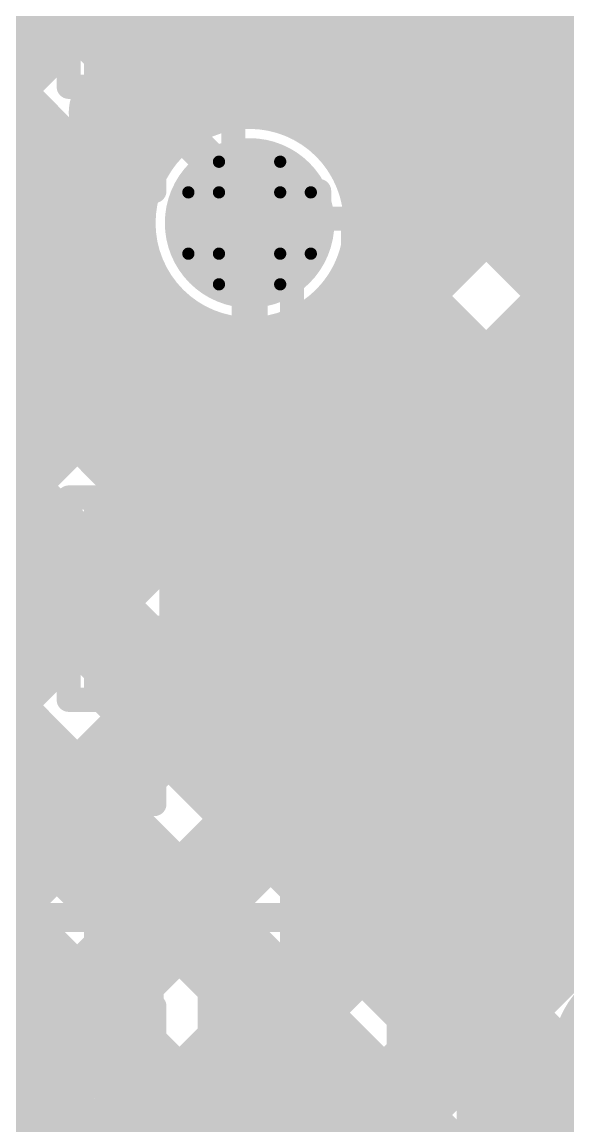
# Model space of a CAD drawing. Header units: millimetres. Extents: x 13 to 259, y -2 to 326.
# Drawn here: x 134.687 to 136.952, y 111.536 to 116.11 of the extents above; entities that cross this region are included whole.
import ezdxf

# ---------------------------------------------------------------- set-up
doc = ezdxf.new("R2010")
doc.units = ezdxf.units.MM
for name, color, linetype in [('BottomLayer', 5, 'Continuous'), ('BottomSolder', 6, 'Continuous'), ('ConnectLayer', 7, 'Continuous'), ('DrillDrawing', 1, 'Continuous'), ('Mechanical14', 56, 'Continuous'), ('Mechanical8', 56, 'Continuous'), ('MidLayer1', 16, 'Continuous'), ('MidLayer2', 76, 'Continuous'), ('MidLayer3', 90, 'Continuous'), ('MidLayer4', 156, 'Continuous'), ('MidLayer5', 130, 'Continuous'), ('MidLayer6', 216, 'Continuous'), ('MultiLayer', 9, 'Continuous'), ('TopLayer', 1, 'Continuous'), ('TopSolder', 216, 'Continuous')]:
    doc.layers.add(name, color=color, linetype=linetype)

# ---------------------------------------------------------------- blocks, each defined once
blk = doc.blocks.new('SAMTEC_ASP_127797_01_185')
at = {"layer": 'Mechanical14', "const_width": 0.1}
for points in [[(-13.6652, 0.6604), (-14.2748, 0.6604)], [(-13.6652, 0.5194), (-13.6652, 0.6604)], [(-12.3952, 0.6604), (-13.0048, 0.6604)], [(-13.0048, 0.5194), (-13.0048, 0.6604)], [(-12.3952, 0.5194), (-12.3952, 0.6604)], [(-11.1252, 0.6604), (-11.7348, 0.6604)], [(-11.7348, 0.5194), (-11.7348, 0.6604)], [(-11.1252, 0.5194), (-11.1252, 0.6604)], [(-9.8552, 0.6604), (-10.4648, 0.6604)], [(-10.4648, 0.5194), (-10.4648, 0.6604)], [(-9.8552, 0.5194), (-9.8552, 0.6604)], [(-13.5509, 0.5194), (-13.6652, 0.5194)], [(-13.5509, 0.1638), (-13.5509, 0.5194)], [(-13.0048, 0.5194), (-13.1191, 0.5194)], [(-13.1191, 0.1638), (-13.1191, 0.5194)], [(-12.2809, 0.5194), (-12.3952, 0.5194)], [(-12.2809, 0.1638), (-12.2809, 0.5194)], [(-11.7348, 0.5194), (-11.8491, 0.5194)], [(-11.8491, 0.1638), (-11.8491, 0.5194)], [(-11.0109, 0.5194), (-11.1252, 0.5194)], [(-11.0109, 0.1638), (-11.0109, 0.5194)], [(-10.4648, 0.5194), (-10.5791, 0.5194)], [(-10.5791, 0.1638), (-10.5791, 0.5194)], [(-9.7409, 0.5194), (-9.8552, 0.5194)], [(-9.7409, 0.1638), (-9.7409, 0.5194)], [(-9.1948, 0.5194), (-9.3091, 0.5194)], [(-9.3091, 0.1638), (-9.3091, 0.5194)], [(-13.5509, 0.4064), (-14.3891, 0.4064)], [(-12.2809, 0.4064), (-13.1191, 0.4064)], [(-11.0109, 0.4064), (-11.8491, 0.4064)], [(-9.7409, 0.4064), (-10.5791, 0.4064)], [(-8.4709, 0.4064), (-9.3091, 0.4064)], [(-13.1191, 0.1638), (-13.5509, 0.1638)], [(-11.8491, 0.1638), (-12.2809, 0.1638)], [(-10.5791, 0.1638), (-11.0109, 0.1638)], [(-9.3091, 0.1638), (-9.7409, 0.1638)], [(-13.1191, -0.1638), (-13.5509, -0.1638)], [(-13.5509, -0.5194), (-13.5509, -0.1638)], [(-13.1207, -0.5194), (-13.1207, -0.1638)], [(-11.8491, -0.1638), (-12.2809, -0.1638)], [(-12.2809, -0.5194), (-12.2809, -0.1638)], [(-11.8491, -0.5194), (-11.8491, -0.1638)], [(-10.5791, -0.1638), (-11.0109, -0.1638)], [(-11.0109, -0.5194), (-11.0109, -0.1638)], [(-10.5807, -0.5194), (-10.5807, -0.1638)], [(-9.3091, -0.1638), (-9.7409, -0.1638)], [(-9.7409, -0.5194), (-9.7409, -0.1638)], [(-9.3091, -0.5194), (-9.3091, -0.1638)], [(-13.5509, -0.4064), (-14.3891, -0.4064)], [(-12.2809, -0.4064), (-13.1191, -0.4064)], [(-11.0109, -0.4064), (-11.8491, -0.4064)], [(-9.7409, -0.4064), (-10.5791, -0.4064)], [(-8.4709, -0.4064), (-9.3091, -0.4064)], [(-13.5509, -0.5194), (-13.6652, -0.5194)], [(-13.6652, -0.6604), (-13.6652, -0.5194)], [(-13.0048, -0.5194), (-13.1191, -0.5194)], [(-13.0048, -0.6604), (-13.0048, -0.5194)], [(-12.2809, -0.5194), (-12.3952, -0.5194)], [(-12.3952, -0.6604), (-12.3952, -0.5194)], [(-11.7348, -0.5194), (-11.8491, -0.5194)], [(-11.7348, -0.6604), (-11.7348, -0.5194)], [(-11.0109, -0.5194), (-11.1252, -0.5194)], [(-11.1252, -0.6604), (-11.1252, -0.5194)], [(-10.4648, -0.5194), (-10.5791, -0.5194)], [(-10.4648, -0.6604), (-10.4648, -0.5194)], [(-9.7409, -0.5194), (-9.8552, -0.5194)], [(-9.8552, -0.6604), (-9.8552, -0.5194)], [(-9.1948, -0.5194), (-9.3091, -0.5194)], [(-13.6652, -0.6604), (-14.2748, -0.6604)], [(-12.3952, -0.6604), (-13.0048, -0.6604)], [(-11.1252, -0.6604), (-11.7348, -0.6604)], [(-9.8552, -0.6604), (-10.4648, -0.6604)]]:
    blk.add_lwpolyline(points, dxfattribs=at)
at = {"layer": 'Mechanical14', "const_width": 0.05}
for points in [[(-13.6902, 0.6604, 1), (-13.6402, 0.6604, 1)], [(-13.6902, 0.6604, 1), (-13.6402, 0.6604, 1)], [(-13.0298, 0.6604, 1), (-12.9798, 0.6604, 1)], [(-13.0298, 0.6604, 1), (-12.9798, 0.6604, 1)], [(-12.4202, 0.6604, 1), (-12.3702, 0.6604, 1)], [(-12.4202, 0.6604, 1), (-12.3702, 0.6604, 1)], [(-11.7598, 0.6604, 1), (-11.7098, 0.6604, 1)], [(-11.7598, 0.6604, 1), (-11.7098, 0.6604, 1)], [(-11.1502, 0.6604, 1), (-11.1002, 0.6604, 1)], [(-11.1502, 0.6604, 1), (-11.1002, 0.6604, 1)], [(-10.4898, 0.6604, 1), (-10.4398, 0.6604, 1)], [(-10.4898, 0.6604, 1), (-10.4398, 0.6604, 1)], [(-9.8802, 0.6604, 1), (-9.8302, 0.6604, 1)], [(-9.8802, 0.6604, 1), (-9.8302, 0.6604, 1)], [(-13.6902, 0.5194, 1), (-13.6402, 0.5194, 1)], [(-13.6902, 0.5194, 1), (-13.6402, 0.5194, 1)], [(-13.5759, 0.5194, 1), (-13.5259, 0.5194, 1)], [(-13.5759, 0.5194, 1), (-13.5259, 0.5194, 1)], [(-13.1441, 0.5194, 1), (-13.0941, 0.5194, 1)], [(-13.1441, 0.5194, 1), (-13.0941, 0.5194, 1)], [(-13.0298, 0.5194, 1), (-12.9798, 0.5194, 1)], [(-13.0298, 0.5194, 1), (-12.9798, 0.5194, 1)], [(-12.4202, 0.5194, 1), (-12.3702, 0.5194, 1)], [(-12.4202, 0.5194, 1), (-12.3702, 0.5194, 1)], [(-12.3059, 0.5194, 1), (-12.2559, 0.5194, 1)], [(-12.3059, 0.5194, 1), (-12.2559, 0.5194, 1)], [(-11.8741, 0.5194, 1), (-11.8241, 0.5194, 1)], [(-11.8741, 0.5194, 1), (-11.8241, 0.5194, 1)], [(-11.7598, 0.5194, 1), (-11.7098, 0.5194, 1)], [(-11.7598, 0.5194, 1), (-11.7098, 0.5194, 1)], [(-11.1502, 0.5194, 1), (-11.1002, 0.5194, 1)], [(-11.1502, 0.5194, 1), (-11.1002, 0.5194, 1)], [(-11.0359, 0.5194, 1), (-10.9859, 0.5194, 1)], [(-11.0359, 0.5194, 1), (-10.9859, 0.5194, 1)], [(-10.6041, 0.5194, 1), (-10.5541, 0.5194, 1)], [(-10.6041, 0.5194, 1), (-10.5541, 0.5194, 1)], [(-10.4898, 0.5194, 1), (-10.4398, 0.5194, 1)], [(-10.4898, 0.5194, 1), (-10.4398, 0.5194, 1)], [(-9.8802, 0.5194, 1), (-9.8302, 0.5194, 1)], [(-9.8802, 0.5194, 1), (-9.8302, 0.5194, 1)], [(-9.7659, 0.5194, 1), (-9.7159, 0.5194, 1)], [(-9.7659, 0.5194, 1), (-9.7159, 0.5194, 1)], [(-9.3341, 0.5194, 1), (-9.2841, 0.5194, 1)], [(-9.3341, 0.5194, 1), (-9.2841, 0.5194, 1)], [(-13.5759, 0.4064, 1), (-13.5259, 0.4064, 1)], [(-13.1441, 0.4064, 1), (-13.0941, 0.4064, 1)], [(-12.3059, 0.4064, 1), (-12.2559, 0.4064, 1)], [(-11.8741, 0.4064, 1), (-11.8241, 0.4064, 1)], [(-11.0359, 0.4064, 1), (-10.9859, 0.4064, 1)], [(-10.6041, 0.4064, 1), (-10.5541, 0.4064, 1)], [(-9.7659, 0.4064, 1), (-9.7159, 0.4064, 1)], [(-9.3341, 0.4064, 1), (-9.2841, 0.4064, 1)], [(-13.5759, 0.1638, 1), (-13.5259, 0.1638, 1)], [(-13.5759, 0.1638, 1), (-13.5259, 0.1638, 1)], [(-13.1441, 0.1638, 1), (-13.0941, 0.1638, 1)], [(-13.1441, 0.1638, 1), (-13.0941, 0.1638, 1)], [(-12.3059, 0.1638, 1), (-12.2559, 0.1638, 1)], [(-12.3059, 0.1638, 1), (-12.2559, 0.1638, 1)], [(-11.8741, 0.1638, 1), (-11.8241, 0.1638, 1)], [(-11.8741, 0.1638, 1), (-11.8241, 0.1638, 1)], [(-11.0359, 0.1638, 1), (-10.9859, 0.1638, 1)], [(-11.0359, 0.1638, 1), (-10.9859, 0.1638, 1)], [(-10.6041, 0.1638, 1), (-10.5541, 0.1638, 1)], [(-10.6041, 0.1638, 1), (-10.5541, 0.1638, 1)], [(-9.7659, 0.1638, 1), (-9.7159, 0.1638, 1)], [(-9.7659, 0.1638, 1), (-9.7159, 0.1638, 1)], [(-9.3341, 0.1638, 1), (-9.2841, 0.1638, 1)], [(-9.3341, 0.1638, 1), (-9.2841, 0.1638, 1)], [(-13.5759, -0.1638, 1), (-13.5259, -0.1638, 1)], [(-13.5759, -0.1638, 1), (-13.5259, -0.1638, 1)], [(-13.1457, -0.1638, 1), (-13.0957, -0.1638, 1)], [(-13.1441, -0.1638, 1), (-13.0941, -0.1638, 1)], [(-12.3059, -0.1638, 1), (-12.2559, -0.1638, 1)], [(-12.3059, -0.1638, 1), (-12.2559, -0.1638, 1)], [(-11.8741, -0.1638, 1), (-11.8241, -0.1638, 1)], [(-11.8741, -0.1638, 1), (-11.8241, -0.1638, 1)], [(-11.0359, -0.1638, 1), (-10.9859, -0.1638, 1)], [(-11.0359, -0.1638, 1), (-10.9859, -0.1638, 1)], [(-10.6057, -0.1638, 1), (-10.5557, -0.1638, 1)], [(-10.6041, -0.1638, 1), (-10.5541, -0.1638, 1)], [(-9.7659, -0.1638, 1), (-9.7159, -0.1638, 1)], [(-9.7659, -0.1638, 1), (-9.7159, -0.1638, 1)], [(-9.3341, -0.1638, 1), (-9.2841, -0.1638, 1)], [(-9.3341, -0.1638, 1), (-9.2841, -0.1638, 1)], [(-13.5759, -0.4064, 1), (-13.5259, -0.4064, 1)], [(-13.1441, -0.4064, 1), (-13.0941, -0.4064, 1)], [(-12.3059, -0.4064, 1), (-12.2559, -0.4064, 1)], [(-11.8741, -0.4064, 1), (-11.8241, -0.4064, 1)], [(-11.0359, -0.4064, 1), (-10.9859, -0.4064, 1)], [(-10.6041, -0.4064, 1), (-10.5541, -0.4064, 1)], [(-9.7659, -0.4064, 1), (-9.7159, -0.4064, 1)], [(-9.3341, -0.4064, 1), (-9.2841, -0.4064, 1)], [(-13.6902, -0.5194, 1), (-13.6402, -0.5194, 1)], [(-13.6902, -0.5194, 1), (-13.6402, -0.5194, 1)], [(-13.5759, -0.5194, 1), (-13.5259, -0.5194, 1)], [(-13.5759, -0.5194, 1), (-13.5259, -0.5194, 1)], [(-13.1457, -0.5194, 1), (-13.0957, -0.5194, 1)], [(-13.1441, -0.5194, 1), (-13.0941, -0.5194, 1)], [(-13.0298, -0.5194, 1), (-12.9798, -0.5194, 1)], [(-13.0298, -0.5194, 1), (-12.9798, -0.5194, 1)], [(-12.4202, -0.5194, 1), (-12.3702, -0.5194, 1)], [(-12.4202, -0.5194, 1), (-12.3702, -0.5194, 1)], [(-12.3059, -0.5194, 1), (-12.2559, -0.5194, 1)], [(-12.3059, -0.5194, 1), (-12.2559, -0.5194, 1)], [(-11.8741, -0.5194, 1), (-11.8241, -0.5194, 1)], [(-11.8741, -0.5194, 1), (-11.8241, -0.5194, 1)], [(-11.7598, -0.5194, 1), (-11.7098, -0.5194, 1)], [(-11.7598, -0.5194, 1), (-11.7098, -0.5194, 1)], [(-11.1502, -0.5194, 1), (-11.1002, -0.5194, 1)], [(-11.1502, -0.5194, 1), (-11.1002, -0.5194, 1)], [(-11.0359, -0.5194, 1), (-10.9859, -0.5194, 1)], [(-11.0359, -0.5194, 1), (-10.9859, -0.5194, 1)], [(-10.6057, -0.5194, 1), (-10.5557, -0.5194, 1)], [(-10.6041, -0.5194, 1), (-10.5541, -0.5194, 1)], [(-10.4898, -0.5194, 1), (-10.4398, -0.5194, 1)], [(-10.4898, -0.5194, 1), (-10.4398, -0.5194, 1)], [(-9.8802, -0.5194, 1), (-9.8302, -0.5194, 1)], [(-9.8802, -0.5194, 1), (-9.8302, -0.5194, 1)], [(-9.7659, -0.5194, 1), (-9.7159, -0.5194, 1)], [(-9.7659, -0.5194, 1), (-9.7159, -0.5194, 1)], [(-9.3341, -0.5194, 1), (-9.2841, -0.5194, 1)], [(-9.3341, -0.5194, 1), (-9.2841, -0.5194, 1)], [(-13.6902, -0.6604, 1), (-13.6402, -0.6604, 1)], [(-13.6902, -0.6604, 1), (-13.6402, -0.6604, 1)], [(-13.0298, -0.6604, 1), (-12.9798, -0.6604, 1)], [(-13.0298, -0.6604, 1), (-12.9798, -0.6604, 1)], [(-12.4202, -0.6604, 1), (-12.3702, -0.6604, 1)], [(-12.4202, -0.6604, 1), (-12.3702, -0.6604, 1)], [(-11.7598, -0.6604, 1), (-11.7098, -0.6604, 1)], [(-11.7598, -0.6604, 1), (-11.7098, -0.6604, 1)], [(-11.1502, -0.6604, 1), (-11.1002, -0.6604, 1)], [(-11.1502, -0.6604, 1), (-11.1002, -0.6604, 1)], [(-10.4898, -0.6604, 1), (-10.4398, -0.6604, 1)], [(-10.4898, -0.6604, 1), (-10.4398, -0.6604, 1)], [(-9.8802, -0.6604, 1), (-9.8302, -0.6604, 1)], [(-9.8802, -0.6604, 1), (-9.8302, -0.6604, 1)]]:
    blk.add_lwpolyline(points, format="xyb", close=True, dxfattribs=at)
at = {"layer": 'Mechanical8', "const_width": 0.1}
for points in [[(-13.335, 0.905), (-13.335, 1.905)], [(-12.065, 0.905), (-12.065, 1.905)], [(-10.795, 0.905), (-10.795, 1.905)], [(-9.525, 0.905), (-9.525, 1.905)]]:
    blk.add_lwpolyline(points, dxfattribs=at)
at = {"layer": 'Mechanical8', "const_width": 0.05}
for points in [[(-13.36, 0.905, 1), (-13.31, 0.905, 1)], [(-12.09, 0.905, 1), (-12.04, 0.905, 1)], [(-10.82, 0.905, 1), (-10.77, 0.905, 1)], [(-9.55, 0.905, 1), (-9.5, 0.905, 1)]]:
    blk.add_lwpolyline(points, format="xyb", close=True, dxfattribs=at)
at = {"layer": 'TopSolder', "const_width": 0.4216}
for points in [[(-13.5458, 1.905, 1), (-13.1242, 1.905, 1)], [(-12.2758, 1.905, 1), (-11.8542, 1.905, 1)], [(-11.0058, 1.905, 1), (-10.5842, 1.905, 1)], [(-9.7358, 1.905, 1), (-9.3142, 1.905, 1)]]:
    blk.add_lwpolyline(points, format="xyb", close=True, dxfattribs=at)

msp = doc.modelspace()

# ---------------------------------------------------------------- linework, layer by layer
at = {"layer": 'BottomLayer', "const_width": 0.25}
msp.add_lwpolyline([(135.5059, 115.2772, 1), (135.7559, 115.2772, 1)], format="xyb", close=True, dxfattribs=at)
at = {"layer": 'BottomSolder', "const_width": 0.3516}
msp.add_lwpolyline([(135.4551, 115.2772, 1), (135.8067, 115.2772, 1)], format="xyb", close=True, dxfattribs=at)
at = {"layer": 'ConnectLayer', "const_width": 0.4}
for points in [[(126.3158, 123.9995), (135.041, 115.2744)], [(125.5861, 121.3351), (137.0944, 109.8268)], [(134.0156, 115.348), (137.9951, 119.3275)], [(133.8759, 118.9851), (136.8544, 116.0065)], [(133.9474, 118.9136), (136.8544, 116.0065)], [(128.0255, 118.8957), (137.0944, 109.8268)], [(131.4196, 118.8957), (135.041, 115.2744)], [(134.0156, 115.348), (137.5633, 118.8957)], [(134.0557, 114.5395), (138.3912, 118.8751)], [(134.0557, 114.5395), (138.3912, 118.8751)], [(134.0492, 117.9632), (137.1025, 114.9099)], [(134.0492, 117.9632), (137.1025, 114.9099)], [(134.0492, 117.9632), (137.1025, 114.9099)], [(133.8952, 108.4393), (143.3215, 117.8657)], [(133.8952, 108.4393), (143.3215, 117.8657)], [(133.5818, 117.5821), (135.3617, 115.8022)], [(133.5818, 117.5821), (135.3617, 115.8022)], [(134.0156, 115.348), (136.26, 117.5924)], [(133.9573, 117.2066), (135.3617, 115.8022)], [(134.0557, 114.5395), (136.2933, 116.7771)], [(136.8, 116.5378), (137.1444, 116.1934)], [(136.0536, 115.6889), (136.8661, 116.5015)], [(136.0536, 115.6889), (136.8661, 116.5015)], [(134.035, 116.2803), (135.041, 115.2744)], [(136.4182, 116.1559), (136.7496, 115.8246)], [(136.0536, 115.6889), (136.4694, 116.1047)], [(135.0807, 115.735), (135.2587, 115.735)], [(135.0807, 115.735), (135.1701, 115.6456)], [(135.1659, 115.6498), (135.2511, 115.735)], [(136.0031, 115.735), (136.7253, 115.735)], [(136.2774, 115.735), (137.1025, 114.9099)], [(133.608, 112.3948), (136.726, 115.5128)], [(133.608, 112.3948), (136.726, 115.5128)], [(133.9685, 112.7553), (136.726, 115.5128)], [(136.0145, 114.8013), (136.726, 115.5128)], [(134.0477, 115.4191), (138.3685, 111.0984)], [(134.0477, 115.4191), (138.3685, 111.0984)], [(134.0477, 115.4191), (138.3685, 111.0984)], [(134.0348, 108.579), (140.8227, 115.3669)], [(134.2797, 115.2257), (135.3349, 114.1705)], [(134.4587, 115.2257), (137.6, 112.0843)], [(134.057, 111.9953), (137.1254, 115.0637)], [(134.057, 111.9953), (137.1254, 115.0637)], [(134.057, 111.9953), (137.1254, 115.0637)], [(134.5108, 114.9946), (134.6003, 115.0841)], [(136.4387, 114.377), (137.1254, 115.0637)], [(136.1559, 115.008), (136.7215, 114.4424)], [(136.1559, 115.008), (136.7215, 114.4424)], [(136.1559, 115.008), (136.7215, 114.4424)], [(136.1559, 115.008), (136.7215, 114.4424)], [(132.6193, 112.2546), (135.2193, 114.8546)], [(132.6193, 112.2546), (135.2193, 114.8546)], [(134.035, 113.6704), (135.2193, 114.8546)], [(135.9993, 114.8164), (138.2824, 112.5334)], [(134.935, 114.5704), (135.0245, 114.6599)], [(135.6281, 114.6872), (147.0846, 103.2307)], [(135.6281, 114.6872), (147.0846, 103.2307)], [(135.6281, 114.6872), (146.51, 103.8053)], [(134.0424, 114.5758), (137.5252, 111.0931)], [(134.0424, 114.5758), (137.5252, 111.0931)], [(134.0424, 114.5758), (137.5252, 111.0931)], [(135.3583, 114.1451), (135.4488, 114.2356)], [(135.4202, 114.0466), (137.6, 111.8668)], [(133.8922, 110.982), (136.8688, 113.9585)], [(133.8922, 110.982), (136.8688, 113.9585)], [(134.0349, 111.1247), (136.8688, 113.9585)], [(133.8698, 113.9), (136.8493, 110.9204)], [(133.8698, 113.9), (136.8493, 110.9204)], [(135.4564, 113.4805), (135.4564, 113.8771)], [(134.001, 110.2422), (137.6085, 113.8497)], [(134.001, 110.2422), (137.6085, 113.8497)], [(134.001, 110.2422), (137.6085, 113.8497)], [(132.7884, 108.1811), (138.3997, 113.7924)], [(132.7884, 108.1811), (138.3997, 113.7924)], [(133.7623, 109.155), (138.3997, 113.7924)], [(135.4993, 113.4376), (135.873, 113.8113)], [(134.035, 113.7347), (136.8493, 110.9204)], [(135.4564, 113.4805), (136.5685, 112.3685)], [(135.9236, 113.0134), (136.2973, 113.3871)], [(133.7312, 113.1901), (137.0944, 109.8268)], [(136.3479, 112.5891), (136.7216, 112.9628)], [(136.69, 112.0827), (137.1458, 112.5385)], [(134.375, 112.4631), (134.785, 112.0531)], [(135.615, 112.1481), (135.86, 111.9031)], [(135.615, 105.9007), (135.615, 112.1481)], [(136.69, 111.2342), (137.5701, 112.1143)], [(134.785, 106.0726), (134.785, 112.0531)], [(136.69, 105.425), (136.69, 112.075)], [(134.046, 112.0267), (136.7201, 109.3526)], [(134.046, 112.0267), (136.7201, 109.3526)], [(134.046, 112.0267), (136.7201, 109.3526)], [(135.615, 111.8563), (135.761, 112.0022)], [(136.69, 111.9282), (137.5252, 111.0931)], [(133.8922, 110.982), (134.785, 111.8748)], [(134.1695, 111.9032), (134.785, 111.2877)], [(135.86, 105.5969), (135.86, 111.9031)]]:
    msp.add_lwpolyline(points, dxfattribs=at)
at = {"layer": 'ConnectLayer'}
for points, const_width in [([(137.895, 116.8957, 1), (136.7151, 116.8957, 1)], 0.4), ([(137.895, 116.8957, 1), (136.7151, 116.8957, 1)], 0.4), ([(137.895, 115.6257, 1), (136.7151, 115.6257, 1)], 0.4), ([(137.895, 115.6257, 1), (136.7151, 115.6257, 1)], 0.4), ([(137.0444, 116.1934, 1), (137.2444, 116.1934, 1)], 0.2), ([(137.0444, 116.1934, 1), (137.2444, 116.1934, 1)], 0.2), ([(136.3182, 116.1559, 1), (136.5182, 116.1559, 1)], 0.2), ([(136.3182, 116.1559, 1), (136.5182, 116.1559, 1)], 0.2), ([(136.3694, 116.1047, 1), (136.5694, 116.1047, 1)], 0.2), ([(136.7544, 116.0065, 1), (136.9544, 116.0065, 1)], 0.2), ([(136.7544, 116.0065, 1), (136.9544, 116.0065, 1)], 0.2), ([(136.2209, 115.2772, 1), (135.0409, 115.2772, 1)], 0.4), ([(136.2209, 115.2772, 1), (135.0409, 115.2772, 1)], 0.4), ([(136.2209, 115.2772, 1), (135.0409, 115.2772, 1)], 0.4), ([(135.2617, 115.8022, 1), (135.4617, 115.8022, 1)], 0.2), ([(135.2617, 115.8022, 1), (135.4617, 115.8022, 1)], 0.2), ([(135.2617, 115.8022, 1), (135.4617, 115.8022, 1)], 0.2), ([(136.6496, 115.8246, 1), (136.8496, 115.8246, 1)], 0.2), ([(136.6496, 115.8246, 1), (136.8496, 115.8246, 1)], 0.2), ([(134.9807, 115.735, 1), (135.1807, 115.735, 1)], 0.2), ([(134.9807, 115.735, 1), (135.1807, 115.735, 1)], 0.2), ([(135.1511, 115.735, 1), (135.3511, 115.735, 1)], 0.2), ([(135.1587, 115.735, 1), (135.3587, 115.735, 1)], 0.2), ([(135.1587, 115.735, 1), (135.3587, 115.735, 1)], 0.2), ([(135.9031, 115.735, 1), (136.1031, 115.735, 1)], 0.2), ([(135.9031, 115.735, 1), (136.1031, 115.735, 1)], 0.2), ([(136.1774, 115.735, 1), (136.3774, 115.735, 1)], 0.2), ([(136.6253, 115.735, 1), (136.8253, 115.735, 1)], 0.2), ([(136.6253, 115.735, 1), (136.8253, 115.735, 1)], 0.2), ([(135.9536, 115.6889, 1), (136.1536, 115.6889, 1)], 0.2), ([(135.9536, 115.6889, 1), (136.1536, 115.6889, 1)], 0.2), ([(135.9536, 115.6889, 1), (136.1536, 115.6889, 1)], 0.2), ([(135.0659, 115.6498, 1), (135.2659, 115.6498, 1)], 0.2), ([(135.0701, 115.6456, 1), (135.2701, 115.6456, 1)], 0.2), ([(135.0701, 115.6456, 1), (135.2701, 115.6456, 1)], 0.2), ([(136.6151, 115.6257, 1), (136.8151, 115.6257, 1)], 0.2), ([(136.6151, 115.6257, 1), (136.8151, 115.6257, 1)], 0.2), ([(136.626, 115.5128, 1), (136.826, 115.5128, 1)], 0.2), ([(136.626, 115.5128, 1), (136.826, 115.5128, 1)], 0.2), ([(136.626, 115.5128, 1), (136.826, 115.5128, 1)], 0.2), ([(136.626, 115.5128, 1), (136.826, 115.5128, 1)], 0.2), ([(134.9409, 115.2772, 1), (135.1409, 115.2772, 1)], 0.2), ([(134.9409, 115.2772, 1), (135.1409, 115.2772, 1)], 0.2), ([(134.9409, 115.2772, 1), (135.1409, 115.2772, 1)], 0.2), ([(134.941, 115.2744, 1), (135.141, 115.2744, 1)], 0.2), ([(134.941, 115.2744, 1), (135.141, 115.2744, 1)], 0.2), ([(134.941, 115.2744, 1), (135.141, 115.2744, 1)], 0.2), ([(136.1209, 115.2772, 1), (136.3209, 115.2772, 1)], 0.2), ([(136.1209, 115.2772, 1), (136.3209, 115.2772, 1)], 0.2), ([(136.1209, 115.2772, 1), (136.3209, 115.2772, 1)], 0.2), ([(136.1209, 115.2772, 1), (136.3209, 115.2772, 1)], 0.2), ([(136.1209, 115.2772, 1), (136.3209, 115.2772, 1)], 0.2), ([(134.5003, 115.0841, 1), (134.7003, 115.0841, 1)], 0.2), ([(137.0254, 115.0637, 1), (137.2254, 115.0637, 1)], 0.2), ([(137.0254, 115.0637, 1), (137.2254, 115.0637, 1)], 0.2), ([(137.0254, 115.0637, 1), (137.2254, 115.0637, 1)], 0.2), ([(137.0254, 115.0637, 1), (137.2254, 115.0637, 1)], 0.2), ([(134.4108, 114.9946, 1), (134.6108, 114.9946, 1)], 0.2), ([(136.0559, 115.008, 1), (136.2559, 115.008, 1)], 0.2), ([(136.0559, 115.008, 1), (136.2559, 115.008, 1)], 0.2), ([(136.0559, 115.008, 1), (136.2559, 115.008, 1)], 0.2), ([(136.0559, 115.008, 1), (136.2559, 115.008, 1)], 0.2), ([(137.895, 114.3557, 1), (136.7151, 114.3557, 1)], 0.4), ([(137.895, 114.3557, 1), (136.7151, 114.3557, 1)], 0.4), ([(137.895, 114.3557, 1), (136.7151, 114.3557, 1)], 0.4), ([(137.895, 114.3557, 1), (136.7151, 114.3557, 1)], 0.4), ([(137.0025, 114.9099, 1), (137.2025, 114.9099, 1)], 0.2), ([(137.0025, 114.9099, 1), (137.2025, 114.9099, 1)], 0.2), ([(137.0025, 114.9099, 1), (137.2025, 114.9099, 1)], 0.2), ([(137.0025, 114.9099, 1), (137.2025, 114.9099, 1)], 0.2), ([(135.1193, 114.8546, 1), (135.3193, 114.8546, 1)], 0.2), ([(135.1193, 114.8546, 1), (135.3193, 114.8546, 1)], 0.2), ([(135.1193, 114.8546, 1), (135.3193, 114.8546, 1)], 0.2), ([(135.8993, 114.8164, 1), (136.0993, 114.8164, 1)], 0.2), ([(135.8993, 114.8164, 1), (136.0993, 114.8164, 1)], 0.2), ([(135.9145, 114.8013, 1), (136.1145, 114.8013, 1)], 0.2), ([(134.9245, 114.6599, 1), (135.1245, 114.6599, 1)], 0.2), ([(135.5281, 114.6872, 1), (135.7281, 114.6872, 1)], 0.2), ([(135.5281, 114.6872, 1), (135.7281, 114.6872, 1)], 0.2), ([(135.5281, 114.6872, 1), (135.7281, 114.6872, 1)], 0.2), ([(134.835, 114.5704, 1), (135.035, 114.5704, 1)], 0.2), ([(136.6215, 114.4424, 1), (136.8215, 114.4424, 1)], 0.2), ([(136.6215, 114.4424, 1), (136.8215, 114.4424, 1)], 0.2), ([(136.6215, 114.4424, 1), (136.8215, 114.4424, 1)], 0.2), ([(136.6215, 114.4424, 1), (136.8215, 114.4424, 1)], 0.2), ([(136.3387, 114.377, 1), (136.5387, 114.377, 1)], 0.2), ([(136.6151, 114.3557, 1), (136.8151, 114.3557, 1)], 0.2), ([(136.6151, 114.3557, 1), (136.8151, 114.3557, 1)], 0.2), ([(136.6151, 114.3557, 1), (136.8151, 114.3557, 1)], 0.2), ([(136.6151, 114.3557, 1), (136.8151, 114.3557, 1)], 0.2), ([(135.3488, 114.2356, 1), (135.5488, 114.2356, 1)], 0.2), ([(135.2349, 114.1705, 1), (135.4349, 114.1705, 1)], 0.2), ([(135.2349, 114.1705, 1), (135.4349, 114.1705, 1)], 0.2), ([(135.2349, 114.1705, 1), (135.4349, 114.1705, 1)], 0.2), ([(135.2583, 114.1451, 1), (135.4583, 114.1451, 1)], 0.2), ([(135.3202, 114.0466, 1), (135.5202, 114.0466, 1)], 0.2), ([(136.7688, 113.9585, 1), (136.9688, 113.9585, 1)], 0.2), ([(136.7688, 113.9585, 1), (136.9688, 113.9585, 1)], 0.2), ([(136.7688, 113.9585, 1), (136.9688, 113.9585, 1)], 0.2), ([(135.3564, 113.8771, 1), (135.5564, 113.8771, 1)], 0.2), ([(135.3564, 113.8771, 1), (135.5564, 113.8771, 1)], 0.2), ([(135.3564, 113.8771, 1), (135.5564, 113.8771, 1)], 0.2), ([(135.773, 113.8113, 1), (135.973, 113.8113, 1)], 0.2), ([(135.3564, 113.4805, 1), (135.5564, 113.4805, 1)], 0.2), ([(135.3564, 113.4805, 1), (135.5564, 113.4805, 1)], 0.2), ([(135.3993, 113.4376, 1), (135.5993, 113.4376, 1)], 0.2), ([(136.1973, 113.3871, 1), (136.3973, 113.3871, 1)], 0.2), ([(135.8236, 113.0134, 1), (136.0236, 113.0134, 1)], 0.2), ([(136.6216, 112.9628, 1), (136.8216, 112.9628, 1)], 0.2), ([(136.2479, 112.5891, 1), (136.4479, 112.5891, 1)], 0.2), ([(137.0458, 112.5385, 1), (137.2458, 112.5385, 1)], 0.2), ([(136.4685, 112.3685, 1), (136.6685, 112.3685, 1)], 0.2), ([(136.4685, 112.3685, 1), (136.6685, 112.3685, 1)], 0.2), ([(136.4685, 112.3685, 1), (136.6685, 112.3685, 1)], 0.2), ([(135.515, 112.1481, 1), (135.715, 112.1481, 1)], 0.2), ([(135.515, 112.1481, 1), (135.715, 112.1481, 1)], 0.2), ([(134.685, 112.0531, 1), (134.885, 112.0531, 1)], 0.2), ([(134.685, 112.0531, 1), (134.885, 112.0531, 1)], 0.2), ([(136.59, 112.0827, 1), (136.79, 112.0827, 1)], 0.2), ([(136.59, 112.075, 1), (136.79, 112.075, 1)], 0.2), ([(136.59, 112.075, 1), (136.79, 112.075, 1)], 0.2), ([(136.59, 112.075, 1), (136.79, 112.075, 1)], 0.2), ([(135.661, 112.0022, 1), (135.861, 112.0022, 1)], 0.2), ([(136.59, 111.9282, 1), (136.79, 111.9282, 1)], 0.2), ([(134.685, 111.8748, 1), (134.885, 111.8748, 1)], 0.2), ([(135.76, 111.9031, 1), (135.96, 111.9031, 1)], 0.2), ([(135.76, 111.9031, 1), (135.96, 111.9031, 1)], 0.2), ([(135.515, 111.8563, 1), (135.715, 111.8563, 1)], 0.2)]:
    msp.add_lwpolyline(points, format="xyb", close=True, dxfattribs=dict(at, const_width=const_width))
at = {"layer": 'ConnectLayer', "const_width": 0.4}
for points in [[(137.895, 116.8957, -0.759479), (136.8, 116.5906)], [(136.4182, 116.1559, -0.211669), (136.2607, 116.5642)], [(137.1444, 116.1934, -0.350873), (137.8237, 115.9069)], [(137.8352, 115.3669, -0.946296), (136.7496, 115.8246)], [(135.1701, 115.6456, -0.05349), (135.2587, 115.735)], [(136.0031, 115.735, -0.225758), (136.2209, 115.2772)], [(137.895, 115.6257, -1.097788), (136.7253, 115.735)], [(136.2209, 115.2772, -0.22793), (135.9993, 114.8164)], [(135.3349, 114.1705, -0.198912), (135.4564, 113.8771)], [(135.3349, 114.1705, -0.198912), (135.4564, 113.8771)], [(136.5685, 112.3685, -0.198912), (136.69, 112.075)], [(136.5685, 112.3685, -0.198912), (136.69, 112.075)]]:
    msp.add_lwpolyline(points, format="xyb", dxfattribs=at)
at = {"layer": 'DrillDrawing', "const_width": 0.0508}
for points in [[(135.5039, 115.4042), (135.5039, 115.5312)], [(135.5039, 115.5312), (135.7579, 115.5312)], [(135.7579, 115.4042), (135.7579, 115.5312)], [(135.3769, 115.1502), (135.3769, 115.4042)], [(135.3769, 115.4042), (135.5039, 115.4042)], [(135.7579, 115.4042), (135.8849, 115.4042)], [(135.8849, 115.1502), (135.8849, 115.4042)], [(135.3769, 115.1502), (135.5039, 115.1502)], [(135.5039, 115.0232), (135.5039, 115.1502)], [(135.7579, 115.1502), (135.8849, 115.1502)], [(135.7579, 115.0232), (135.7579, 115.1502)], [(135.5039, 115.0232), (135.7579, 115.0232)]]:
    msp.add_lwpolyline(points, dxfattribs=at)
at = {"layer": 'DrillDrawing', "const_width": 0.0254}
for points in [[(135.4912, 115.5312, 1), (135.5166, 115.5312, 1)], [(135.4912, 115.5312, 1), (135.5166, 115.5312, 1)], [(135.7452, 115.5312, 1), (135.7706, 115.5312, 1)], [(135.7452, 115.5312, 1), (135.7706, 115.5312, 1)], [(135.3642, 115.4042, 1), (135.3896, 115.4042, 1)], [(135.3642, 115.4042, 1), (135.3896, 115.4042, 1)], [(135.4912, 115.4042, 1), (135.5166, 115.4042, 1)], [(135.4912, 115.4042, 1), (135.5166, 115.4042, 1)], [(135.7452, 115.4042, 1), (135.7706, 115.4042, 1)], [(135.7452, 115.4042, 1), (135.7706, 115.4042, 1)], [(135.8722, 115.4042, 1), (135.8976, 115.4042, 1)], [(135.8722, 115.4042, 1), (135.8976, 115.4042, 1)], [(135.3642, 115.1502, 1), (135.3896, 115.1502, 1)], [(135.3642, 115.1502, 1), (135.3896, 115.1502, 1)], [(135.4912, 115.1502, 1), (135.5166, 115.1502, 1)], [(135.4912, 115.1502, 1), (135.5166, 115.1502, 1)], [(135.7452, 115.1502, 1), (135.7706, 115.1502, 1)], [(135.7452, 115.1502, 1), (135.7706, 115.1502, 1)], [(135.8722, 115.1502, 1), (135.8976, 115.1502, 1)], [(135.8722, 115.1502, 1), (135.8976, 115.1502, 1)], [(135.4912, 115.0232, 1), (135.5166, 115.0232, 1)], [(135.4912, 115.0232, 1), (135.5166, 115.0232, 1)], [(135.7452, 115.0232, 1), (135.7706, 115.0232, 1)], [(135.7452, 115.0232, 1), (135.7706, 115.0232, 1)]]:
    msp.add_lwpolyline(points, format="xyb", close=True, dxfattribs=at)
at = {"layer": 'MidLayer1', "const_width": 0.25}
msp.add_lwpolyline([(135.5059, 115.2772, 1), (135.7559, 115.2772, 1)], format="xyb", close=True, dxfattribs=at)
at = {"layer": 'MidLayer2'}
for points, const_width in [([(135.35, 115.6528), (135.35, 116.4831)], 0.15), ([(135.35, 115.6528), (135.6309, 115.3719)], 0.15), ([(135.6309, 115.2772), (135.6309, 115.3719)], 0.15), ([(132.2067, 113.575), (136.525, 113.575)], 0.15), ([(136.525, 113.575), (138.0602, 112.0399)], 0.15), ([(132.2744, 112.4), (135.8397, 112.4)], 0.12), ([(135.8397, 112.4), (137.2397, 111)], 0.12)]:
    msp.add_lwpolyline(points, dxfattribs=dict(at, const_width=const_width))
for points, const_width in [([(135.3125, 115.6528, 1), (135.3875, 115.6528, 1)], 0.075), ([(135.3125, 115.6528, 1), (135.3875, 115.6528, 1)], 0.075), ([(135.5059, 115.2772, 1), (135.7559, 115.2772, 1)], 0.25), ([(135.5934, 115.3719, 1), (135.6684, 115.3719, 1)], 0.075), ([(135.5934, 115.3719, 1), (135.6684, 115.3719, 1)], 0.075), ([(135.5934, 115.2772, 1), (135.6684, 115.2772, 1)], 0.075), ([(136.4875, 113.575, 1), (136.5625, 113.575, 1)], 0.075), ([(136.4875, 113.575, 1), (136.5625, 113.575, 1)], 0.075), ([(135.8097, 112.4, 1), (135.8697, 112.4, 1)], 0.06), ([(135.8097, 112.4, 1), (135.8697, 112.4, 1)], 0.06)]:
    msp.add_lwpolyline(points, format="xyb", close=True, dxfattribs=dict(at, const_width=const_width))
at = {"layer": 'MidLayer3'}
for points, const_width in [([(127.8, 116.15), (138.975, 116.15)], 0.15), ([(134.6243, 115.6257), (138, 112.25)], 0.12), ([(133.8078, 115.1107), (135.0414, 113.8771)], 0.15), ([(135.0414, 113.3086), (135.0414, 113.8771)], 0.15), ([(135.0414, 113.3086), (136.275, 112.075)], 0.15), ([(134.4439, 112.9812), (135.2, 112.225)], 0.15), ([(135.2, 105.9007), (135.2, 112.225)], 0.15), ([(136.275, 105.425), (136.275, 112.075)], 0.15)]:
    msp.add_lwpolyline(points, dxfattribs=dict(at, const_width=const_width))
for points, const_width in [([(135.5059, 115.2772, 1), (135.7559, 115.2772, 1)], 0.25), ([(135.0039, 113.8771, 1), (135.0789, 113.8771, 1)], 0.075), ([(135.0039, 113.8771, 1), (135.0789, 113.8771, 1)], 0.075), ([(135.0039, 113.3086, 1), (135.0789, 113.3086, 1)], 0.075), ([(135.0039, 113.3086, 1), (135.0789, 113.3086, 1)], 0.075), ([(135.1625, 112.225, 1), (135.2375, 112.225, 1)], 0.075), ([(135.1625, 112.225, 1), (135.2375, 112.225, 1)], 0.075), ([(136.2375, 112.075, 1), (136.3125, 112.075, 1)], 0.075), ([(136.2375, 112.075, 1), (136.3125, 112.075, 1)], 0.075)]:
    msp.add_lwpolyline(points, format="xyb", close=True, dxfattribs=dict(at, const_width=const_width))
at = {"layer": 'MidLayer4'}
for points, const_width in [([(135.4, 116.775), (136.1209, 116.0541)], 0.2), ([(136.1209, 114.7541), (136.1209, 116.0541)], 0.2), ([(135.6309, 114.4191), (135.6309, 115.2772)], 0.15), ([(136.1209, 114.7541), (137.0093, 113.8657)], 0.2), ([(135.6309, 114.4191), (137.55, 112.5)], 0.15), ([(137.0093, 113.8657), (137.508, 113.8657)], 0.2)]:
    msp.add_lwpolyline(points, dxfattribs=dict(at, const_width=const_width))
for points, const_width in [([(136.0709, 116.0541, 1), (136.1709, 116.0541, 1)], 0.1), ([(136.0709, 116.0541, 1), (136.1709, 116.0541, 1)], 0.1), ([(135.5059, 115.2772, 1), (135.7559, 115.2772, 1)], 0.25), ([(135.5934, 115.2772, 1), (135.6684, 115.2772, 1)], 0.075), ([(136.0709, 114.7541, 1), (136.1709, 114.7541, 1)], 0.1), ([(136.0709, 114.7541, 1), (136.1709, 114.7541, 1)], 0.1), ([(135.5934, 114.4191, 1), (135.6684, 114.4191, 1)], 0.075), ([(135.5934, 114.4191, 1), (135.6684, 114.4191, 1)], 0.075), ([(136.9593, 113.8657, 1), (137.0593, 113.8657, 1)], 0.1), ([(136.9593, 113.8657, 1), (137.0593, 113.8657, 1)], 0.1)]:
    msp.add_lwpolyline(points, format="xyb", close=True, dxfattribs=dict(at, const_width=const_width))
at = {"layer": 'MidLayer5', "const_width": 0.25}
msp.add_lwpolyline([(135.5059, 115.2772, 1), (135.7559, 115.2772, 1)], format="xyb", close=True, dxfattribs=at)
at = {"layer": 'MidLayer6', "const_width": 0.25}
msp.add_lwpolyline([(135.5059, 115.2772, 1), (135.7559, 115.2772, 1)], format="xyb", close=True, dxfattribs=at)
at = {"layer": 'MultiLayer', "const_width": 0.25}
msp.add_lwpolyline([(135.5059, 115.2772, 1), (135.7559, 115.2772, 1)], format="xyb", close=True, dxfattribs=at)
at = {"layer": 'TopLayer', "const_width": 0.25}
msp.add_lwpolyline([(135.5059, 115.2772, 1), (135.7559, 115.2772, 1)], format="xyb", close=True, dxfattribs=at)
at = {"layer": 'TopSolder', "const_width": 0.3516}
msp.add_lwpolyline([(135.4551, 115.2772, 1), (135.8067, 115.2772, 1)], format="xyb", close=True, dxfattribs=at)

# ---------------------------------------------------------------- block references
at = {"rotation": 270}
msp.add_blockref('SAMTEC_ASP_127797_01_185', (135.4, 102.2907), dxfattribs=at)

doc.saveas('drawing.dxf')
